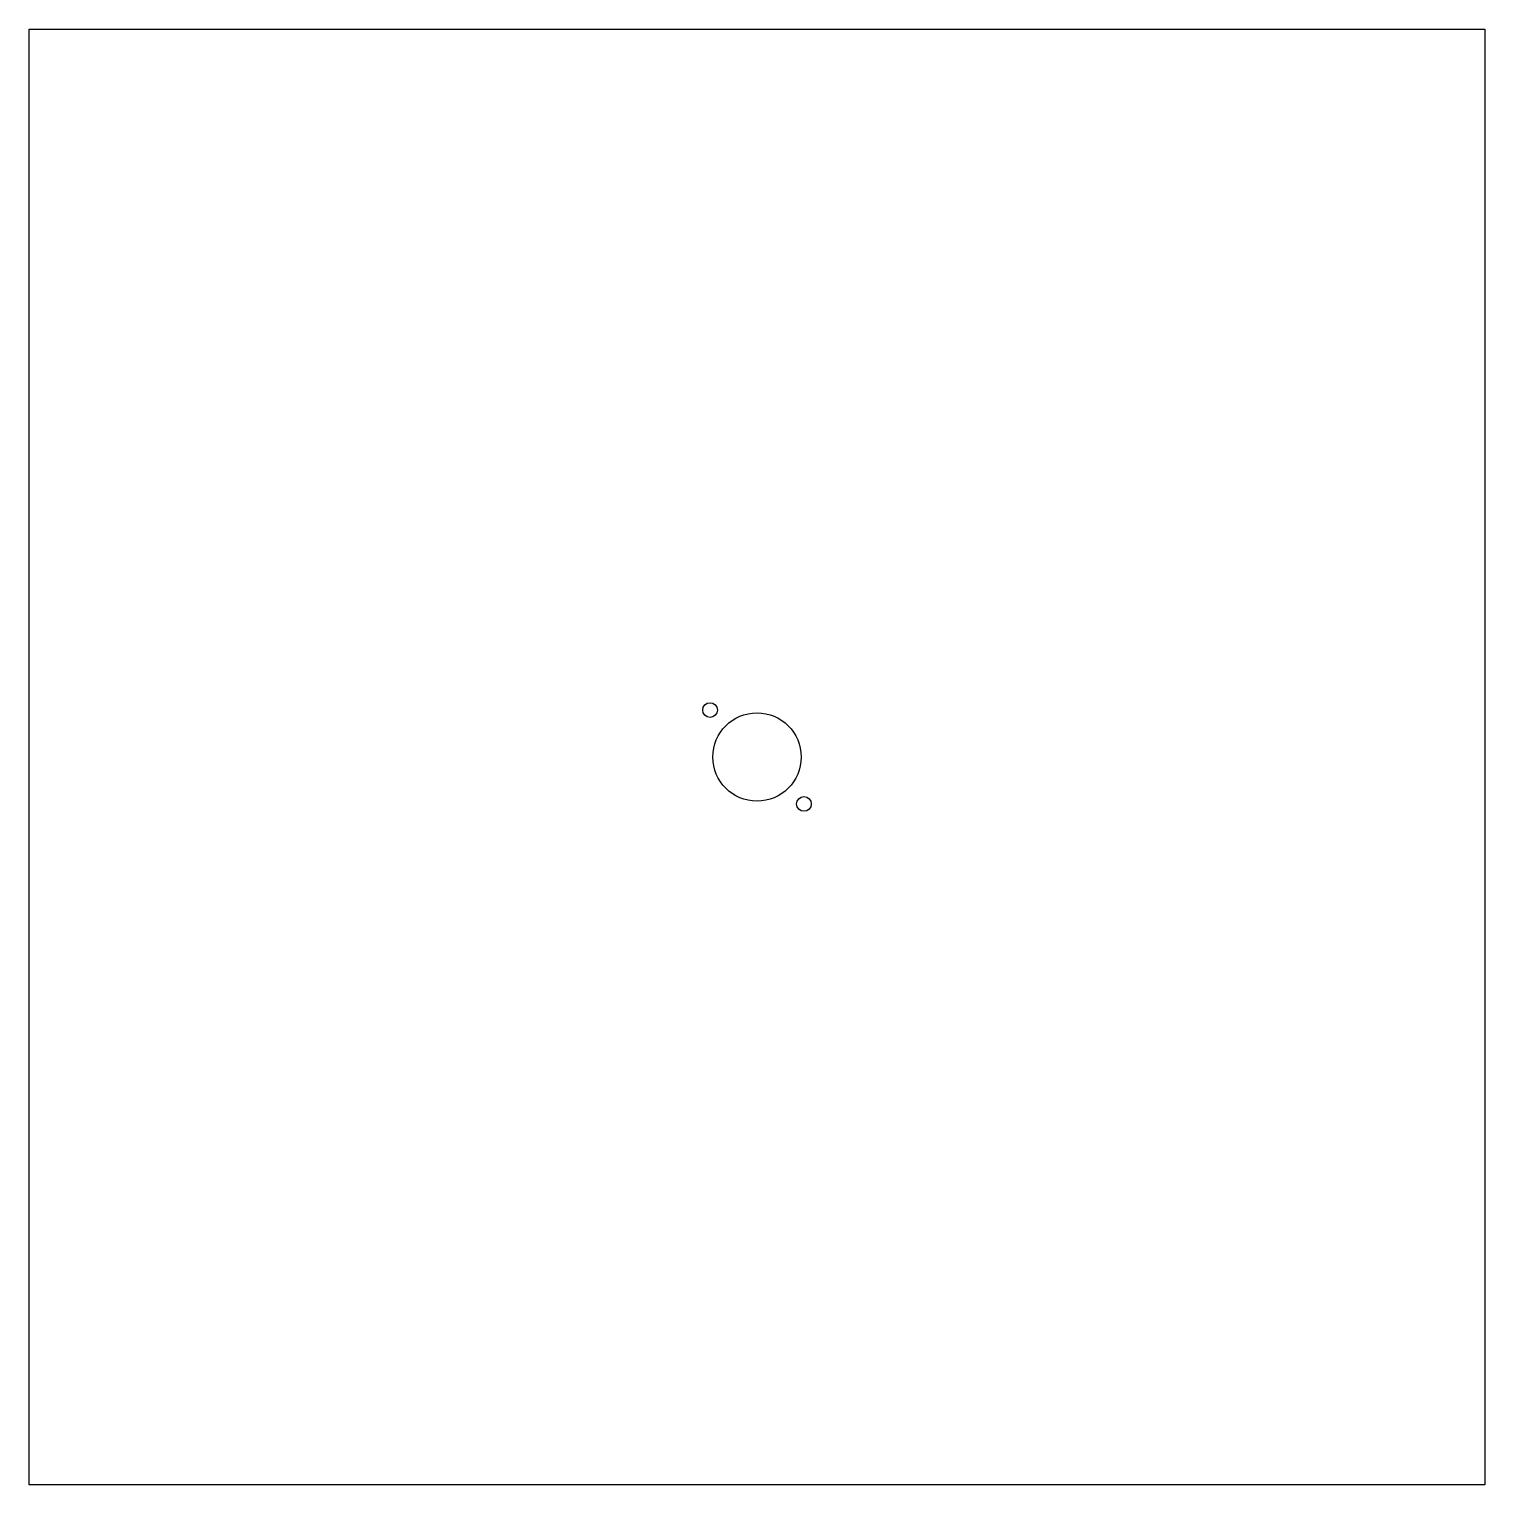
# Model space of a CAD drawing. Header units: millimetres. Extents: x -247 to 247, y -247 to 247.
import ezdxf

# ---------------------------------------------------------------- set-up
doc = ezdxf.new("R2010")
doc.units = ezdxf.units.MM
doc.layers.get('0').update_dxf_attribs({"linetype": 'CONTINUOUS'})

msp = doc.modelspace()

# ---------------------------------------------------------------- linework, layer by layer
msp.add_lwpolyline([(247, 247), (247, -247), (-247, -247), (-247, 247)], close=True)
for centre, radius in [((-15.91, 15.91), 2.5), ((0, 0), 15), ((15.91, -15.91), 2.5)]:
    msp.add_circle(centre, radius)

doc.saveas('drawing.dxf')
